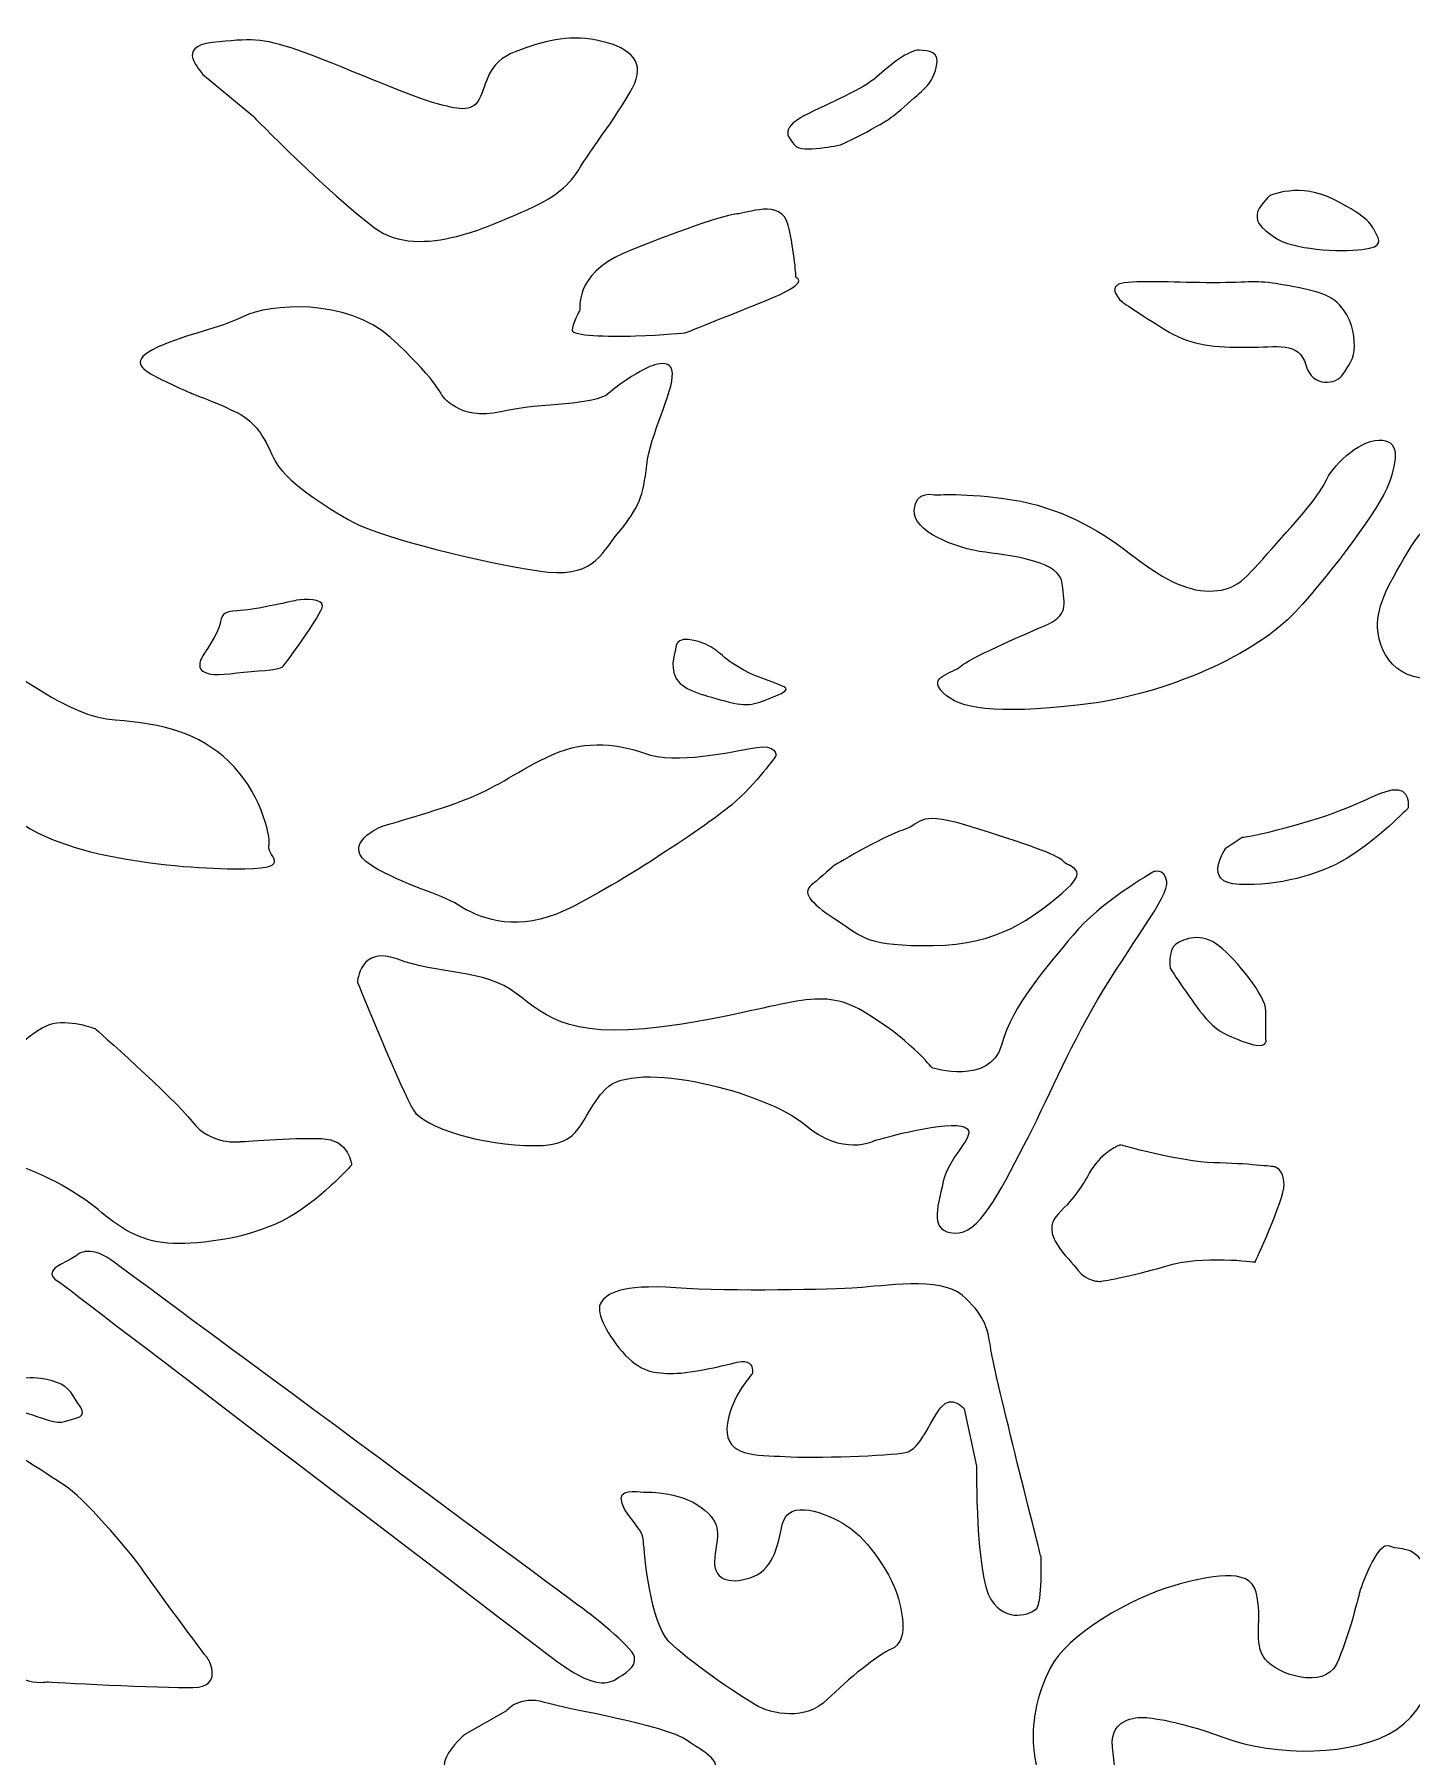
# Model space of a CAD drawing. Header units: centimetres. Extents: x -8.7 to 7.6, y -8.2 to 11.4.
# Drawn here: x -6.133 to -3.718, y -1.76 to 1.261 of the extents above; entities that cross this region are included whole.
import ezdxf

# ---------------------------------------------------------------- set-up
doc = ezdxf.new("R2010")
doc.units = ezdxf.units.CM
doc.header["$MEASUREMENT"] = 0
doc.layers.add('layer 1', color=7, linetype='Continuous')

msp = doc.modelspace()

# ---------------------------------------------------------------- linework, layer by layer
at = {"layer": 'layer 1', "color": 242, "lineweight": 9}
for points, knots in [([(-8.67526, 11.40766), (-8.67526, 11.40766), (-1.10707, 11.40766), (-1.10707, 11.40766), (-1.10707, 11.40766), (-1.10707, 11.40766), (-1.10707, -8.21043), (-1.10707, -8.21043), (-1.10707, -8.21043), (-1.10707, -8.21043), (-8.67526, -8.21043), (-8.67526, -8.21043), (-8.67526, -8.21043), (-8.67526, -8.21043), (-8.67526, 11.40766), (-8.67526, 11.40766)], [0, 0, 0, 0, 0.2, 0.2, 0.2, 0.2, 0.4, 0.4, 0.4, 0.4, 0.6, 0.6, 0.6, 0.6, 1, 1, 1, 1]), ([(-5.83782, 1.19087), (-5.83976, 1.19721), (-5.88729, 1.2394), (-5.82035, 1.24644), (-5.82035, 1.24644), (-5.75342, 1.25347), (-5.73596, 1.25558), (-5.67096, 1.23308), (-5.67096, 1.23308), (-5.60597, 1.21057), (-5.4653, 1.14868), (-5.42844, 1.13954), (-5.42844, 1.13954), (-5.39158, 1.1304), (-5.36636, 1.12196), (-5.35278, 1.14728), (-5.35278, 1.14728), (-5.33921, 1.17259), (-5.34017, 1.21127), (-5.28972, 1.23026), (-5.28972, 1.23026), (-5.23928, 1.24925), (-5.19951, 1.2605), (-5.14712, 1.25066), (-5.14712, 1.25066), (-5.09473, 1.24081), (-5.06176, 1.2169), (-5.08018, 1.17541), (-5.08018, 1.17541), (-5.09862, 1.13391), (-5.16555, 1.0467), (-5.17622, 1.02702), (-5.17622, 1.02702), (-5.18689, 1.00732), (-5.21212, 0.97708), (-5.26741, 0.95387), (-5.26741, 0.95387), (-5.32271, 0.93066), (-5.4556, 0.86174), (-5.53612, 0.92152), (-5.53612, 0.92152), (-5.61664, 0.9813), (-5.74954, 1.11774), (-5.74954, 1.11774), (-5.74954, 1.11774), (-5.74954, 1.11774), (-5.83782, 1.19087), (-5.83782, 1.19087)], [0, 0, 0, 0, 0.0769231, 0.0769231, 0.0769231, 0.0769231, 0.1538462, 0.1538462, 0.1538462, 0.1538462, 0.2307692, 0.2307692, 0.2307692, 0.2307692, 0.3076923, 0.3076923, 0.3076923, 0.3076923, 0.3846154, 0.3846154, 0.3846154, 0.3846154, 0.4615385, 0.4615385, 0.4615385, 0.4615385, 0.5384615, 0.5384615, 0.5384615, 0.5384615, 0.6153846, 0.6153846, 0.6153846, 0.6153846, 0.6923077, 0.6923077, 0.6923077, 0.6923077, 0.7692308, 0.7692308, 0.7692308, 0.7692308, 0.8461538, 0.8461538, 0.8461538, 0.8461538, 1, 1, 1, 1]), ([(-4.71931, 1.06709), (-4.71931, 1.06709), (-4.7882, 1.05233), (-4.79886, 1.06569), (-4.79886, 1.06569), (-4.80953, 1.07905), (-4.82797, 1.09453), (-4.78334, 1.11774), (-4.78334, 1.11774), (-4.73872, 1.14095), (-4.67954, 1.16486), (-4.65627, 1.18596), (-4.65627, 1.18596), (-4.63298, 1.20705), (-4.59806, 1.23449), (-4.58157, 1.23308), (-4.58157, 1.23308), (-4.56508, 1.23167), (-4.54373, 1.23237), (-4.55149, 1.20283), (-4.55149, 1.20283), (-4.55925, 1.1733), (-4.56895, 1.16837), (-4.60194, 1.13884), (-4.60194, 1.13884), (-4.63492, 1.1093), (-4.64171, 1.10789), (-4.66499, 1.09453), (-4.66499, 1.09453), (-4.68828, 1.08117), (-4.71931, 1.06709), (-4.71931, 1.06709)], [0, 0, 0, 0, 0.1111111, 0.1111111, 0.1111111, 0.1111111, 0.2222222, 0.2222222, 0.2222222, 0.2222222, 0.3333333, 0.3333333, 0.3333333, 0.3333333, 0.4444444, 0.4444444, 0.4444444, 0.4444444, 0.5555556, 0.5555556, 0.5555556, 0.5555556, 0.6666667, 0.6666667, 0.6666667, 0.6666667, 0.7777778, 0.7777778, 0.7777778, 0.7777778, 1, 1, 1, 1]), ([(-3.96654, 0.97778), (-3.96654, 0.97778), (-3.91415, 1.00239), (-3.85304, 0.97075), (-3.85304, 0.97075), (-3.79193, 0.9391), (-3.78708, 0.92574), (-3.78126, 0.91308), (-3.78126, 0.91308), (-3.77544, 0.90042), (-3.76477, 0.88846), (-3.80454, 0.88354), (-3.80454, 0.88354), (-3.84431, 0.87861), (-3.92773, 0.88354), (-3.95684, 0.90394), (-3.95684, 0.90394), (-3.98595, 0.92433), (-3.98886, 0.92996), (-3.98886, 0.94402), (-3.98886, 0.94402), (-3.98886, 0.95809), (-3.96654, 0.97778), (-3.96654, 0.97778)], [0, 0, 0, 0, 0.1428571, 0.1428571, 0.1428571, 0.1428571, 0.2857143, 0.2857143, 0.2857143, 0.2857143, 0.4285714, 0.4285714, 0.4285714, 0.4285714, 0.5714286, 0.5714286, 0.5714286, 0.5714286, 0.7142857, 0.7142857, 0.7142857, 0.7142857, 1, 1, 1, 1]), ([(-5.17633, 0.7773), (-5.17633, 0.7773), (-5.18611, 0.83961), (-5.10015, 0.87644), (-5.10015, 0.87644), (-5.01418, 0.91327), (-4.9165, 0.94584), (-4.90087, 0.94584), (-4.90087, 0.94584), (-4.88524, 0.94584), (-4.82272, 0.97417), (-4.811, 0.92602), (-4.811, 0.92602), (-4.79928, 0.87785), (-4.79733, 0.83395), (-4.79733, 0.83395), (-4.79733, 0.83395), (-4.79733, 0.83395), (-4.77193, 0.82686), (-4.8364, 0.79995), (-4.8364, 0.79995), (-4.90087, 0.77304), (-4.99074, 0.73764), (-4.99074, 0.73764), (-4.99074, 0.73764), (-4.99074, 0.73764), (-5.02981, 0.73339), (-5.07865, 0.73197), (-5.07865, 0.73197), (-5.1275, 0.73055), (-5.19001, 0.73197), (-5.19001, 0.74189), (-5.19001, 0.74189), (-5.19001, 0.7518), (-5.17633, 0.7773), (-5.17633, 0.7773)], [0, 0, 0, 0, 0.1, 0.1, 0.1, 0.1, 0.2, 0.2, 0.2, 0.2, 0.3, 0.3, 0.3, 0.3, 0.4, 0.4, 0.4, 0.4, 0.5, 0.5, 0.5, 0.5, 0.6, 0.6, 0.6, 0.6, 0.7, 0.7, 0.7, 0.7, 0.8, 0.8, 0.8, 0.8, 1, 1, 1, 1]), ([(-4.22555, 0.79141), (-4.22555, 0.79141), (-4.25756, 0.82095), (-4.22167, 0.82517), (-4.22167, 0.82517), (-4.18577, 0.82939), (-4.13146, 0.82517), (-4.06549, 0.82517), (-4.06549, 0.82517), (-3.99952, 0.82517), (-3.9908, 0.83009), (-3.94811, 0.82235), (-3.94811, 0.82235), (-3.90542, 0.81462), (-3.86468, 0.80899), (-3.84431, 0.78649), (-3.84431, 0.78649), (-3.82393, 0.76398), (-3.81812, 0.73655), (-3.81812, 0.71405), (-3.81812, 0.71405), (-3.81812, 0.69154), (-3.82782, 0.681), (-3.83849, 0.66412), (-3.83849, 0.66412), (-3.84916, 0.64724), (-3.89185, 0.6395), (-3.90348, 0.681), (-3.90348, 0.681), (-3.91512, 0.72249), (-3.95296, 0.71194), (-4.00727, 0.71194), (-4.00727, 0.71194), (-4.06161, 0.71194), (-4.10332, 0.71475), (-4.1431, 0.73866), (-4.1431, 0.73866), (-4.18286, 0.76257), (-4.22555, 0.79141), (-4.22555, 0.79141)], [0, 0, 0, 0, 0.0909091, 0.0909091, 0.0909091, 0.0909091, 0.1818182, 0.1818182, 0.1818182, 0.1818182, 0.2727273, 0.2727273, 0.2727273, 0.2727273, 0.3636364, 0.3636364, 0.3636364, 0.3636364, 0.4545455, 0.4545455, 0.4545455, 0.4545455, 0.5454545, 0.5454545, 0.5454545, 0.5454545, 0.6363636, 0.6363636, 0.6363636, 0.6363636, 0.7272727, 0.7272727, 0.7272727, 0.7272727, 0.8181818, 0.8181818, 0.8181818, 0.8181818, 1, 1, 1, 1]), ([(-5.85424, 0.62999), (-5.85424, 0.62999), (-5.91285, 0.65549), (-5.92653, 0.66399), (-5.92653, 0.66399), (-5.9402, 0.67249), (-5.9695, 0.68807), (-5.91676, 0.71215), (-5.91676, 0.71215), (-5.86401, 0.73622), (-5.81126, 0.7433), (-5.76633, 0.76597), (-5.76633, 0.76597), (-5.72139, 0.78862), (-5.58464, 0.79854), (-5.50845, 0.72915), (-5.50845, 0.72915), (-5.43226, 0.65974), (-5.41858, 0.62858), (-5.41858, 0.62858), (-5.41858, 0.62858), (-5.41858, 0.62858), (-5.38928, 0.58184), (-5.31504, 0.59884), (-5.31504, 0.59884), (-5.2408, 0.61584), (-5.15094, 0.60875), (-5.12554, 0.63141), (-5.12554, 0.63141), (-5.10015, 0.65407), (-5.06498, 0.67249), (-5.06498, 0.67249), (-5.06498, 0.67249), (-5.06498, 0.67249), (-5.01613, 0.70081), (-5.01418, 0.66683), (-5.01418, 0.66683), (-5.01223, 0.63283), (-5.05326, 0.55917), (-5.05912, 0.50536), (-5.05912, 0.50536), (-5.06498, 0.45153), (-5.07279, 0.43029), (-5.10795, 0.3878), (-5.10795, 0.3878), (-5.14312, 0.34531), (-5.15288, 0.30565), (-5.24862, 0.31982), (-5.24862, 0.31982), (-5.34434, 0.33398), (-5.52408, 0.37788), (-5.57291, 0.4048), (-5.57291, 0.4048), (-5.62175, 0.43171), (-5.69599, 0.47844), (-5.71357, 0.51811), (-5.71357, 0.51811), (-5.73116, 0.55776), (-5.74679, 0.58042), (-5.77218, 0.59459), (-5.77218, 0.59459), (-5.79758, 0.60875), (-5.85424, 0.62999), (-5.85424, 0.62999)], [0, 0, 0, 0, 0.0588235, 0.0588235, 0.0588235, 0.0588235, 0.1176471, 0.1176471, 0.1176471, 0.1176471, 0.1764706, 0.1764706, 0.1764706, 0.1764706, 0.2352941, 0.2352941, 0.2352941, 0.2352941, 0.2941176, 0.2941176, 0.2941176, 0.2941176, 0.3529412, 0.3529412, 0.3529412, 0.3529412, 0.4117647, 0.4117647, 0.4117647, 0.4117647, 0.4705882, 0.4705882, 0.4705882, 0.4705882, 0.5294118, 0.5294118, 0.5294118, 0.5294118, 0.5882353, 0.5882353, 0.5882353, 0.5882353, 0.6470588, 0.6470588, 0.6470588, 0.6470588, 0.7058824, 0.7058824, 0.7058824, 0.7058824, 0.7647059, 0.7647059, 0.7647059, 0.7647059, 0.8235294, 0.8235294, 0.8235294, 0.8235294, 0.8823529, 0.8823529, 0.8823529, 0.8823529, 1, 1, 1, 1]), ([(-4.55312, 0.45295), (-4.55312, 0.45295), (-4.58829, 0.46287), (-4.59025, 0.42604), (-4.59025, 0.42604), (-4.5922, 0.38922), (-4.51991, 0.35948), (-4.46521, 0.35239), (-4.46521, 0.35239), (-4.41051, 0.34531), (-4.33432, 0.3354), (-4.33041, 0.29716), (-4.33041, 0.29716), (-4.3265, 0.25892), (-4.31869, 0.24192), (-4.36168, 0.2235), (-4.36168, 0.2235), (-4.40465, 0.20509), (-4.49451, 0.16543), (-4.50819, 0.15269), (-4.50819, 0.15269), (-4.52187, 0.13994), (-4.56875, 0.13427), (-4.53945, 0.10595), (-4.53945, 0.10595), (-4.51015, 0.07762), (-4.45154, 0.0677), (-4.29915, 0.0847), (-4.29915, 0.0847), (-4.14677, 0.10169), (-3.98853, 0.17535), (-3.92211, 0.24759), (-3.92211, 0.24759), (-3.85568, 0.31982), (-3.77364, 0.43029), (-3.75799, 0.47278), (-3.75799, 0.47278), (-3.74237, 0.51527), (-3.73847, 0.55068), (-3.77558, 0.54926), (-3.77558, 0.54926), (-3.8127, 0.54785), (-3.85763, 0.50252), (-3.86935, 0.47562), (-3.86935, 0.47562), (-3.88107, 0.4487), (-3.92601, 0.40055), (-3.97095, 0.34956), (-3.97095, 0.34956), (-4.01588, 0.29857), (-4.02956, 0.28441), (-4.07253, 0.28441), (-4.07253, 0.28441), (-4.11552, 0.28441), (-4.15654, 0.30707), (-4.21321, 0.35098), (-4.21321, 0.35098), (-4.26985, 0.39488), (-4.33627, 0.43171), (-4.41832, 0.44445), (-4.41832, 0.44445), (-4.50038, 0.4572), (-4.55312, 0.45295), (-4.55312, 0.45295)], [0, 0, 0, 0, 0.0588235, 0.0588235, 0.0588235, 0.0588235, 0.1176471, 0.1176471, 0.1176471, 0.1176471, 0.1764706, 0.1764706, 0.1764706, 0.1764706, 0.2352941, 0.2352941, 0.2352941, 0.2352941, 0.2941176, 0.2941176, 0.2941176, 0.2941176, 0.3529412, 0.3529412, 0.3529412, 0.3529412, 0.4117647, 0.4117647, 0.4117647, 0.4117647, 0.4705882, 0.4705882, 0.4705882, 0.4705882, 0.5294118, 0.5294118, 0.5294118, 0.5294118, 0.5882353, 0.5882353, 0.5882353, 0.5882353, 0.6470588, 0.6470588, 0.6470588, 0.6470588, 0.7058824, 0.7058824, 0.7058824, 0.7058824, 0.7647059, 0.7647059, 0.7647059, 0.7647059, 0.8235294, 0.8235294, 0.8235294, 0.8235294, 0.8823529, 0.8823529, 0.8823529, 0.8823529, 1, 1, 1, 1]), ([(-3.62124, 0.44021), (-3.62124, 0.44021), (-3.68181, 0.42321), (-3.71893, 0.3623), (-3.71893, 0.3623), (-3.75605, 0.30141), (-3.77948, 0.25892), (-3.77754, 0.22068), (-3.77754, 0.22068), (-3.77479, 0.16687), (-3.73555, 0.11246), (-3.64274, 0.13569), (-3.64274, 0.13569), (-3.5998, 0.14643), (-3.53724, 0.15977), (-3.53724, 0.15977), (-3.53724, 0.15977), (-3.53724, 0.15977), (-3.50403, 0.17251), (-3.52357, 0.20509), (-3.52357, 0.20509), (-3.5431, 0.23767), (-3.5724, 0.26883), (-3.5724, 0.27591), (-3.5724, 0.27591), (-3.5724, 0.28299), (-3.58804, 0.29716), (-3.5646, 0.29574), (-3.5646, 0.29574), (-3.54115, 0.29432), (-3.48644, 0.25324), (-3.463, 0.249), (-3.463, 0.249), (-3.43955, 0.24475), (-3.4122, 0.25183), (-3.42002, 0.29432), (-3.42002, 0.29432), (-3.42784, 0.33681), (-3.47277, 0.35664), (-3.49621, 0.38073), (-3.49621, 0.38073), (-3.51966, 0.4048), (-3.51966, 0.42321), (-3.55482, 0.43454), (-3.55482, 0.43454), (-3.58999, 0.44587), (-3.62124, 0.44021), (-3.62124, 0.44021)], [0, 0, 0, 0, 0.0769231, 0.0769231, 0.0769231, 0.0769231, 0.1538462, 0.1538462, 0.1538462, 0.1538462, 0.2307692, 0.2307692, 0.2307692, 0.2307692, 0.3076923, 0.3076923, 0.3076923, 0.3076923, 0.3846154, 0.3846154, 0.3846154, 0.3846154, 0.4615385, 0.4615385, 0.4615385, 0.4615385, 0.5384615, 0.5384615, 0.5384615, 0.5384615, 0.6153846, 0.6153846, 0.6153846, 0.6153846, 0.6923077, 0.6923077, 0.6923077, 0.6923077, 0.7692308, 0.7692308, 0.7692308, 0.7692308, 0.8461538, 0.8461538, 0.8461538, 0.8461538, 1, 1, 1, 1]), ([(-5.83296, 0.17744), (-5.83103, 0.18095), (-5.81162, 0.20978), (-5.80774, 0.22526), (-5.80774, 0.22526), (-5.80386, 0.24073), (-5.80386, 0.24917), (-5.7767, 0.24988), (-5.7767, 0.24988), (-5.74954, 0.25058), (-5.68745, 0.26535), (-5.6729, 0.26816), (-5.6729, 0.26816), (-5.65835, 0.27098), (-5.6273, 0.27098), (-5.6273, 0.25831), (-5.6273, 0.25831), (-5.6273, 0.24566), (-5.69716, 0.15142), (-5.69716, 0.15142), (-5.69716, 0.15142), (-5.69716, 0.15142), (-5.70491, 0.1465), (-5.73984, 0.14438), (-5.73984, 0.14438), (-5.77477, 0.14228), (-5.80871, 0.13524), (-5.82424, 0.13876), (-5.82424, 0.13876), (-5.83976, 0.14228), (-5.84364, 0.14791), (-5.84267, 0.15704), (-5.84267, 0.15704), (-5.84169, 0.16619), (-5.83296, 0.17744), (-5.83296, 0.17744)], [0, 0, 0, 0, 0.1, 0.1, 0.1, 0.1, 0.2, 0.2, 0.2, 0.2, 0.3, 0.3, 0.3, 0.3, 0.4, 0.4, 0.4, 0.4, 0.5, 0.5, 0.5, 0.5, 0.6, 0.6, 0.6, 0.6, 0.7, 0.7, 0.7, 0.7, 0.8, 0.8, 0.8, 0.8, 1, 1, 1, 1]), ([(-6.28404, 0.12152), (-6.28404, 0.12152), (-6.28794, 0.20651), (-6.22738, 0.17535), (-6.22738, 0.17535), (-6.16681, 0.14419), (-6.075, 0.06345), (-5.991, 0.05779), (-5.991, 0.05779), (-5.90698, 0.05213), (-5.84447, 0.03513), (-5.79173, -0.01444), (-5.79173, -0.01444), (-5.73898, -0.06401), (-5.71749, -0.14333), (-5.72139, -0.16316), (-5.72139, -0.16316), (-5.72529, -0.18299), (-5.6706, -0.20423), (-5.7839, -0.20282), (-5.7839, -0.20282), (-5.89722, -0.2014), (-6.12385, -0.18016), (-6.19221, -0.0895), (-6.19221, -0.0895), (-6.2606, 0.00114), (-6.2645, 0.02663), (-6.27036, 0.05779), (-6.27036, 0.05779), (-6.27622, 0.08895), (-6.28404, 0.12152), (-6.28404, 0.12152)], [0, 0, 0, 0, 0.1111111, 0.1111111, 0.1111111, 0.1111111, 0.2222222, 0.2222222, 0.2222222, 0.2222222, 0.3333333, 0.3333333, 0.3333333, 0.3333333, 0.4444444, 0.4444444, 0.4444444, 0.4444444, 0.5555556, 0.5555556, 0.5555556, 0.5555556, 0.6666667, 0.6666667, 0.6666667, 0.6666667, 0.7777778, 0.7777778, 0.7777778, 0.7777778, 1, 1, 1, 1]), ([(-5.0084, 0.18166), (-5.0084, 0.18166), (-5.01132, 0.20768), (-4.97348, 0.19713), (-4.97348, 0.19713), (-4.93564, 0.18658), (-4.93564, 0.17463), (-4.90363, 0.15423), (-4.90363, 0.15423), (-4.87163, 0.13384), (-4.84833, 0.12962), (-4.83378, 0.12258), (-4.83378, 0.12258), (-4.81923, 0.11555), (-4.79886, 0.11414), (-4.83378, 0.10008), (-4.83378, 0.10008), (-4.86872, 0.08601), (-4.87842, 0.07969), (-4.92207, 0.09164), (-4.92207, 0.09164), (-4.96572, 0.10359), (-4.99773, 0.11133), (-5.0084, 0.13313), (-5.0084, 0.13313), (-5.01907, 0.15493), (-5.0084, 0.18166), (-5.0084, 0.18166)], [0, 0, 0, 0, 0.125, 0.125, 0.125, 0.125, 0.25, 0.25, 0.25, 0.25, 0.375, 0.375, 0.375, 0.375, 0.5, 0.5, 0.5, 0.5, 0.625, 0.625, 0.625, 0.625, 0.75, 0.75, 0.75, 0.75, 1, 1, 1, 1]), ([(-5.52213, -0.12775), (-5.52213, -0.12775), (-5.60222, -0.16032), (-5.54166, -0.19715), (-5.54166, -0.19715), (-5.4811, -0.23398), (-5.42249, -0.24531), (-5.38928, -0.26655), (-5.38928, -0.26655), (-5.35606, -0.2878), (-5.2955, -0.31329), (-5.21735, -0.28213), (-5.21735, -0.28213), (-5.13922, -0.25097), (-4.95557, -0.12917), (-4.91063, -0.09092), (-4.91063, -0.09092), (-4.86571, -0.05268), (-4.8325, -0.00453), (-4.8325, -0.00453), (-4.8325, -0.00453), (-4.8325, -0.00453), (-4.83055, 0.01672), (-4.86961, 0.00964), (-4.86961, 0.00964), (-4.90869, 0.00256), (-5.00832, -0.02011), (-5.06301, -0.00027), (-5.06301, -0.00027), (-5.11772, 0.01955), (-5.17439, 0.02238), (-5.23493, -0.00736), (-5.23493, -0.00736), (-5.2955, -0.0371), (-5.32286, -0.06118), (-5.38342, -0.08384), (-5.38342, -0.08384), (-5.44397, -0.1065), (-5.52213, -0.12775), (-5.52213, -0.12775)], [0, 0, 0, 0, 0.0909091, 0.0909091, 0.0909091, 0.0909091, 0.1818182, 0.1818182, 0.1818182, 0.1818182, 0.2727273, 0.2727273, 0.2727273, 0.2727273, 0.3636364, 0.3636364, 0.3636364, 0.3636364, 0.4545455, 0.4545455, 0.4545455, 0.4545455, 0.5454545, 0.5454545, 0.5454545, 0.5454545, 0.6363636, 0.6363636, 0.6363636, 0.6363636, 0.7272727, 0.7272727, 0.7272727, 0.7272727, 0.8181818, 0.8181818, 0.8181818, 0.8181818, 1, 1, 1, 1]), ([(-4.04317, -0.16577), (-4.04317, -0.16577), (-4.0878, -0.22836), (-4.01989, -0.23047), (-4.01989, -0.23047), (-3.95199, -0.23258), (-3.88215, -0.21499), (-3.83073, -0.18405), (-3.83073, -0.18405), (-3.77932, -0.15311), (-3.72402, -0.09614), (-3.72402, -0.09614), (-3.72402, -0.09614), (-3.72402, -0.09614), (-3.71918, -0.05816), (-3.75215, -0.06449), (-3.75215, -0.06449), (-3.78513, -0.07082), (-3.81133, -0.09333), (-3.89864, -0.11935), (-3.89864, -0.11935), (-3.98595, -0.14537), (-4.01504, -0.14748), (-4.01504, -0.14748), (-4.01504, -0.14748), (-4.01504, -0.14748), (-4.04317, -0.16577), (-4.04317, -0.16577)], [0, 0, 0, 0, 0.125, 0.125, 0.125, 0.125, 0.25, 0.25, 0.25, 0.25, 0.375, 0.375, 0.375, 0.375, 0.5, 0.5, 0.5, 0.5, 0.625, 0.625, 0.625, 0.625, 0.75, 0.75, 0.75, 0.75, 1, 1, 1, 1]), ([(-4.73286, -0.19857), (-4.73286, -0.19857), (-4.64886, -0.14758), (-4.60978, -0.13483), (-4.60978, -0.13483), (-4.5707, -0.12208), (-4.58829, -0.098), (-4.48084, -0.132), (-4.48084, -0.132), (-4.3734, -0.16599), (-4.33627, -0.18016), (-4.32846, -0.19007), (-4.32846, -0.19007), (-4.32064, -0.19998), (-4.27767, -0.2014), (-4.33041, -0.24531), (-4.33041, -0.24531), (-4.38316, -0.28922), (-4.44177, -0.33595), (-4.55703, -0.33736), (-4.55703, -0.33736), (-4.67229, -0.33878), (-4.68011, -0.3232), (-4.7231, -0.29487), (-4.7231, -0.29487), (-4.76606, -0.26655), (-4.78951, -0.24673), (-4.76998, -0.23114), (-4.76998, -0.23114), (-4.75044, -0.21556), (-4.73286, -0.19857), (-4.73286, -0.19857)], [0, 0, 0, 0, 0.1111111, 0.1111111, 0.1111111, 0.1111111, 0.2222222, 0.2222222, 0.2222222, 0.2222222, 0.3333333, 0.3333333, 0.3333333, 0.3333333, 0.4444444, 0.4444444, 0.4444444, 0.4444444, 0.5555556, 0.5555556, 0.5555556, 0.5555556, 0.6666667, 0.6666667, 0.6666667, 0.6666667, 0.7777778, 0.7777778, 0.7777778, 0.7777778, 1, 1, 1, 1]), ([(-4.1705, -0.20811), (-4.1705, -0.20811), (-4.15135, -0.20047), (-4.14697, -0.22516), (-4.14697, -0.22516), (-4.1426, -0.24986), (-4.21362, -0.33887), (-4.26851, -0.43266), (-4.26851, -0.43266), (-4.32341, -0.52647), (-4.35477, -0.60606), (-4.39791, -0.68848), (-4.39791, -0.68848), (-4.44103, -0.77091), (-4.47632, -0.84482), (-4.51945, -0.84198), (-4.51945, -0.84198), (-4.56257, -0.83913), (-4.55081, -0.80219), (-4.53905, -0.75102), (-4.53905, -0.75102), (-4.52728, -0.69986), (-4.46848, -0.6629), (-4.50768, -0.65437), (-4.50768, -0.65437), (-4.54689, -0.64585), (-4.66059, -0.67996), (-4.66059, -0.67996), (-4.66059, -0.67996), (-4.66059, -0.67996), (-4.71548, -0.70838), (-4.78213, -0.65153), (-4.78213, -0.65153), (-4.84878, -0.59469), (-5.0801, -0.53499), (-5.13108, -0.589), (-5.13108, -0.589), (-5.18205, -0.64301), (-5.16635, -0.68848), (-5.25655, -0.68848), (-5.25655, -0.68848), (-5.34671, -0.68848), (-5.44865, -0.65722), (-5.46826, -0.62595), (-5.46826, -0.62595), (-5.48785, -0.59469), (-5.56628, -0.4014), (-5.56628, -0.4014), (-5.56628, -0.4014), (-5.56628, -0.4014), (-5.56234, -0.33602), (-5.4957, -0.36161), (-5.4957, -0.36161), (-5.42905, -0.38718), (-5.3428, -0.37866), (-5.2879, -0.42129), (-5.2879, -0.42129), (-5.23301, -0.46393), (-5.18988, -0.50657), (-4.99777, -0.4753), (-4.99777, -0.4753), (-4.80565, -0.44403), (-4.7586, -0.40709), (-4.68019, -0.45256), (-4.68019, -0.45256), (-4.60177, -0.49804), (-4.55865, -0.55205), (-4.55865, -0.55205), (-4.55865, -0.55205), (-4.55865, -0.55205), (-4.45671, -0.58331), (-4.43711, -0.51225), (-4.43711, -0.51225), (-4.4175, -0.44119), (-4.3587, -0.37581), (-4.31165, -0.31897), (-4.31165, -0.31897), (-4.2646, -0.26211), (-4.1705, -0.20811), (-4.1705, -0.20811)], [0, 0, 0, 0, 0.047619, 0.047619, 0.047619, 0.047619, 0.0952381, 0.0952381, 0.0952381, 0.0952381, 0.1428571, 0.1428571, 0.1428571, 0.1428571, 0.1904762, 0.1904762, 0.1904762, 0.1904762, 0.2380952, 0.2380952, 0.2380952, 0.2380952, 0.2857143, 0.2857143, 0.2857143, 0.2857143, 0.3333333, 0.3333333, 0.3333333, 0.3333333, 0.3809524, 0.3809524, 0.3809524, 0.3809524, 0.4285714, 0.4285714, 0.4285714, 0.4285714, 0.4761905, 0.4761905, 0.4761905, 0.4761905, 0.5238095, 0.5238095, 0.5238095, 0.5238095, 0.5714286, 0.5714286, 0.5714286, 0.5714286, 0.6190476, 0.6190476, 0.6190476, 0.6190476, 0.6666667, 0.6666667, 0.6666667, 0.6666667, 0.7142857, 0.7142857, 0.7142857, 0.7142857, 0.7619048, 0.7619048, 0.7619048, 0.7619048, 0.8095238, 0.8095238, 0.8095238, 0.8095238, 0.8571429, 0.8571429, 0.8571429, 0.8571429, 0.9047619, 0.9047619, 0.9047619, 0.9047619, 1, 1, 1, 1]), ([(-4.14116, -0.37745), (-4.14116, -0.37745), (-4.14601, -0.3451), (-4.13146, -0.33526), (-4.13146, -0.33526), (-4.11691, -0.32541), (-4.08682, -0.31346), (-4.05579, -0.33807), (-4.05579, -0.33807), (-4.02475, -0.36269), (-3.97333, -0.42669), (-3.97333, -0.452), (-3.97333, -0.452), (-3.97333, -0.47733), (-3.97333, -0.50335), (-3.97333, -0.50335), (-3.97333, -0.50335), (-3.97333, -0.50335), (-3.96848, -0.52163), (-4.00825, -0.50756), (-4.00825, -0.50756), (-4.04802, -0.4935), (-4.06161, -0.48506), (-4.08101, -0.46255), (-4.08101, -0.46255), (-4.10041, -0.44005), (-4.14116, -0.37745), (-4.14116, -0.37745)], [0, 0, 0, 0, 0.125, 0.125, 0.125, 0.125, 0.25, 0.25, 0.25, 0.25, 0.375, 0.375, 0.375, 0.375, 0.5, 0.5, 0.5, 0.5, 0.625, 0.625, 0.625, 0.625, 0.75, 0.75, 0.75, 0.75, 1, 1, 1, 1]), ([(-6.18636, -0.53708), (-6.18636, -0.53708), (-6.22933, -0.60081), (-6.22543, -0.64613), (-6.22543, -0.64613), (-6.22152, -0.69146), (-6.22347, -0.69995), (-6.159, -0.72404), (-6.159, -0.72404), (-6.09454, -0.74811), (-6.0496, -0.77643), (-6.01444, -0.80618), (-6.01444, -0.80618), (-5.97927, -0.83592), (-5.9402, -0.85858), (-5.8894, -0.86), (-5.8894, -0.86), (-5.83862, -0.86142), (-5.76046, -0.85151), (-5.69794, -0.82034), (-5.69794, -0.82034), (-5.63543, -0.78918), (-5.57682, -0.72261), (-5.57682, -0.72261), (-5.57682, -0.72261), (-5.57682, -0.72261), (-5.57879, -0.67729), (-5.62958, -0.67587), (-5.62958, -0.67587), (-5.68036, -0.67446), (-5.77218, -0.68154), (-5.77218, -0.68154), (-5.77218, -0.68154), (-5.77218, -0.68154), (-5.82298, -0.68862), (-5.8562, -0.64613), (-5.8562, -0.64613), (-5.8894, -0.60365), (-6.02616, -0.48325), (-6.02616, -0.48325), (-6.02616, -0.48325), (-6.02616, -0.48325), (-6.07304, -0.46484), (-6.10626, -0.47617), (-6.10626, -0.47617), (-6.13947, -0.4875), (-6.18636, -0.53708), (-6.18636, -0.53708)], [0, 0, 0, 0, 0.0769231, 0.0769231, 0.0769231, 0.0769231, 0.1538462, 0.1538462, 0.1538462, 0.1538462, 0.2307692, 0.2307692, 0.2307692, 0.2307692, 0.3076923, 0.3076923, 0.3076923, 0.3076923, 0.3846154, 0.3846154, 0.3846154, 0.3846154, 0.4615385, 0.4615385, 0.4615385, 0.4615385, 0.5384615, 0.5384615, 0.5384615, 0.5384615, 0.6153846, 0.6153846, 0.6153846, 0.6153846, 0.6923077, 0.6923077, 0.6923077, 0.6923077, 0.7692308, 0.7692308, 0.7692308, 0.7692308, 0.8461538, 0.8461538, 0.8461538, 0.8461538, 1, 1, 1, 1]), ([(-4.22883, -0.6872), (-4.22883, -0.6872), (-4.12333, -0.71695), (-4.06472, -0.71836), (-4.06472, -0.71836), (-4.00611, -0.71978), (-3.95923, -0.72545), (-3.95923, -0.72545), (-3.95923, -0.72545), (-3.95923, -0.72545), (-3.94164, -0.72828), (-3.94164, -0.7566), (-3.94164, -0.7566), (-3.94164, -0.78493), (-3.99244, -0.89257), (-3.99244, -0.89257), (-3.99244, -0.89257), (-3.99244, -0.89257), (-4.08425, -0.87983), (-4.14872, -0.89966), (-4.14872, -0.89966), (-4.21321, -0.91948), (-4.26399, -0.92657), (-4.26399, -0.92657), (-4.26399, -0.92657), (-4.26399, -0.92657), (-4.28743, -0.92798), (-4.30306, -0.90674), (-4.30306, -0.90674), (-4.31869, -0.8855), (-4.37143, -0.84301), (-4.33822, -0.80901), (-4.33822, -0.80901), (-4.30502, -0.77502), (-4.29915, -0.76369), (-4.27961, -0.73111), (-4.27961, -0.73111), (-4.26009, -0.69854), (-4.22883, -0.6872), (-4.22883, -0.6872)], [0, 0, 0, 0, 0.0909091, 0.0909091, 0.0909091, 0.0909091, 0.1818182, 0.1818182, 0.1818182, 0.1818182, 0.2727273, 0.2727273, 0.2727273, 0.2727273, 0.3636364, 0.3636364, 0.3636364, 0.3636364, 0.4545455, 0.4545455, 0.4545455, 0.4545455, 0.5454545, 0.5454545, 0.5454545, 0.5454545, 0.6363636, 0.6363636, 0.6363636, 0.6363636, 0.7272727, 0.7272727, 0.7272727, 0.7272727, 0.8181818, 0.8181818, 0.8181818, 0.8181818, 1, 1, 1, 1]), ([(-6.08868, -0.92798), (-6.08868, -0.92798), (-6.11992, -0.91383), (-6.08672, -0.89683), (-6.08672, -0.89683), (-6.05351, -0.87983), (-6.05898, -0.88101), (-6.05898, -0.88101), (-6.05898, -0.88101), (-6.05898, -0.88101), (-6.03766, -0.86062), (-5.99885, -0.88875), (-5.99885, -0.88875), (-5.96005, -0.91688), (-5.16244, -1.50711), (-5.16244, -1.50711), (-5.16244, -1.50711), (-5.16244, -1.50711), (-5.08451, -1.56676), (-5.0806, -1.58517), (-5.0806, -1.58517), (-5.0767, -1.60358), (-5.09818, -1.61491), (-5.11382, -1.62482), (-5.11382, -1.62482), (-5.12944, -1.63474), (-5.15874, -1.63616), (-5.21541, -1.59367), (-5.21541, -1.59367), (-5.27206, -1.55117), (-6.08868, -0.92798), (-6.08868, -0.92798)], [0, 0, 0, 0, 0.1111111, 0.1111111, 0.1111111, 0.1111111, 0.2222222, 0.2222222, 0.2222222, 0.2222222, 0.3333333, 0.3333333, 0.3333333, 0.3333333, 0.4444444, 0.4444444, 0.4444444, 0.4444444, 0.5555556, 0.5555556, 0.5555556, 0.5555556, 0.6666667, 0.6666667, 0.6666667, 0.6666667, 0.7777778, 0.7777778, 0.7777778, 0.7777778, 1, 1, 1, 1]), ([(-4.91063, -1.07103), (-4.91063, -1.07103), (-4.98097, -1.08803), (-5.01223, -1.08803), (-5.01223, -1.08803), (-5.04349, -1.08803), (-5.07084, -1.08661), (-5.1021, -1.04979), (-5.1021, -1.04979), (-5.13336, -1.01297), (-5.14898, -0.97756), (-5.13922, -0.96339), (-5.13922, -0.96339), (-5.12944, -0.94923), (-5.106, -0.93082), (-5.00832, -0.9379), (-5.00832, -0.9379), (-4.91063, -0.94498), (-4.73286, -0.94073), (-4.68987, -0.9379), (-4.68987, -0.9379), (-4.6469, -0.93507), (-4.54336, -0.91807), (-4.50623, -0.95065), (-4.50623, -0.95065), (-4.46912, -0.98322), (-4.46131, -1.00446), (-4.45545, -1.04696), (-4.45545, -1.04696), (-4.44959, -1.08945), (-4.36753, -1.41095), (-4.36753, -1.41095), (-4.36753, -1.41095), (-4.36753, -1.41095), (-4.36558, -1.49027), (-4.37535, -1.50018), (-4.37535, -1.50018), (-4.38511, -1.51011), (-4.42809, -1.5271), (-4.45545, -1.48461), (-4.45545, -1.48461), (-4.48279, -1.44212), (-4.48084, -1.2509), (-4.48084, -1.2509), (-4.48084, -1.2509), (-4.48084, -1.2509), (-4.50233, -1.15035), (-4.50233, -1.15035), (-4.50233, -1.15035), (-4.50233, -1.15035), (-4.52382, -1.12344), (-4.54336, -1.14752), (-4.54336, -1.14752), (-4.56289, -1.1716), (-4.57852, -1.22117), (-4.60587, -1.22683), (-4.60587, -1.22683), (-4.63323, -1.23251), (-4.76606, -1.23675), (-4.81686, -1.23391), (-4.81686, -1.23391), (-4.86766, -1.23108), (-4.92041, -1.23391), (-4.91846, -1.18434), (-4.91846, -1.18434), (-4.9165, -1.13477), (-4.87352, -1.08803), (-4.87352, -1.08803), (-4.87352, -1.08803), (-4.87352, -1.08803), (-4.87163, -1.0716), (-4.88327, -1.06809), (-4.88327, -1.06809), (-4.8949, -1.06457), (-4.91063, -1.07103), (-4.91063, -1.07103)], [0, 0, 0, 0, 0.05, 0.05, 0.05, 0.05, 0.1, 0.1, 0.1, 0.1, 0.15, 0.15, 0.15, 0.15, 0.2, 0.2, 0.2, 0.2, 0.25, 0.25, 0.25, 0.25, 0.3, 0.3, 0.3, 0.3, 0.35, 0.35, 0.35, 0.35, 0.4, 0.4, 0.4, 0.4, 0.45, 0.45, 0.45, 0.45, 0.5, 0.5, 0.5, 0.5, 0.55, 0.55, 0.55, 0.55, 0.6, 0.6, 0.6, 0.6, 0.65, 0.65, 0.65, 0.65, 0.7, 0.7, 0.7, 0.7, 0.75, 0.75, 0.75, 0.75, 0.8, 0.8, 0.8, 0.8, 0.85, 0.85, 0.85, 0.85, 0.9, 0.9, 0.9, 0.9, 1, 1, 1, 1]), ([(-6.22294, -1.1356), (-6.22294, -1.1356), (-6.24622, -1.1131), (-6.22391, -1.10817), (-6.22391, -1.10817), (-6.20159, -1.10325), (-6.15292, -1.09247), (-6.12205, -1.09692), (-6.12205, -1.09692), (-6.09116, -1.10137), (-6.07529, -1.10933), (-6.06481, -1.12716), (-6.06481, -1.12716), (-6.05433, -1.14499), (-6.03668, -1.16092), (-6.05996, -1.16655), (-6.05996, -1.16655), (-6.08324, -1.17217), (-6.08421, -1.1792), (-6.12107, -1.16584), (-6.12107, -1.16584), (-6.15794, -1.15249), (-6.22294, -1.1356), (-6.22294, -1.1356)], [0, 0, 0, 0, 0.1428571, 0.1428571, 0.1428571, 0.1428571, 0.2857143, 0.2857143, 0.2857143, 0.2857143, 0.4285714, 0.4285714, 0.4285714, 0.4285714, 0.5714286, 0.5714286, 0.5714286, 0.5714286, 0.7142857, 0.7142857, 0.7142857, 0.7142857, 1, 1, 1, 1]), ([(-6.30162, -1.20134), (-6.30162, -1.20134), (-6.30553, -1.15319), (-6.25277, -1.17868), (-6.25277, -1.17868), (-6.20003, -1.20417), (-6.1082, -1.26649), (-6.0789, -1.2849), (-6.0789, -1.2849), (-6.0496, -1.30331), (-5.9695, -1.39396), (-5.9402, -1.43645), (-5.9402, -1.43645), (-5.91089, -1.47894), (-5.82689, -1.59083), (-5.82689, -1.59083), (-5.82689, -1.59083), (-5.82689, -1.59083), (-5.80149, -1.63757), (-5.85424, -1.63899), (-5.85424, -1.63899), (-5.90698, -1.6404), (-6.11017, -1.62907), (-6.11017, -1.62907), (-6.11017, -1.62907), (-6.11017, -1.62907), (-6.18636, -1.64324), (-6.20589, -1.55543), (-6.20589, -1.55543), (-6.22543, -1.46762), (-6.27232, -1.35856), (-6.28208, -1.30048), (-6.28208, -1.30048), (-6.29185, -1.24241), (-6.30162, -1.20134), (-6.30162, -1.20134)], [0, 0, 0, 0, 0.1, 0.1, 0.1, 0.1, 0.2, 0.2, 0.2, 0.2, 0.3, 0.3, 0.3, 0.3, 0.4, 0.4, 0.4, 0.4, 0.5, 0.5, 0.5, 0.5, 0.6, 0.6, 0.6, 0.6, 0.7, 0.7, 0.7, 0.7, 0.8, 0.8, 0.8, 0.8, 1, 1, 1, 1]), ([(-5.06498, -1.29624), (-5.0767, -1.29624), (-5.11187, -1.28774), (-5.1021, -1.31606), (-5.1021, -1.31606), (-5.09232, -1.34439), (-5.06693, -1.35714), (-5.06498, -1.38121), (-5.06498, -1.38121), (-5.06301, -1.40529), (-5.05326, -1.52427), (-5.02004, -1.55826), (-5.02004, -1.55826), (-4.98682, -1.59225), (-4.90087, -1.65032), (-4.86961, -1.66873), (-4.86961, -1.66873), (-4.83835, -1.68714), (-4.77975, -1.69707), (-4.74262, -1.66023), (-4.74262, -1.66023), (-4.70552, -1.62341), (-4.65471, -1.58233), (-4.62931, -1.571), (-4.62931, -1.571), (-4.60392, -1.55967), (-4.60783, -1.52143), (-4.61759, -1.48319), (-4.61759, -1.48319), (-4.62736, -1.44495), (-4.67035, -1.3798), (-4.70746, -1.35572), (-4.70746, -1.35572), (-4.74458, -1.33164), (-4.811, -1.30757), (-4.82077, -1.35147), (-4.82077, -1.35147), (-4.83055, -1.39538), (-4.83835, -1.43362), (-4.87743, -1.44637), (-4.87743, -1.44637), (-4.9165, -1.45912), (-4.94385, -1.4492), (-4.93994, -1.41095), (-4.93994, -1.41095), (-4.93604, -1.37271), (-4.92391, -1.35302), (-4.96338, -1.32314), (-4.96338, -1.32314), (-5.00287, -1.29327), (-5.06498, -1.29624), (-5.06498, -1.29624)], [0, 0, 0, 0, 0.0714286, 0.0714286, 0.0714286, 0.0714286, 0.1428571, 0.1428571, 0.1428571, 0.1428571, 0.2142857, 0.2142857, 0.2142857, 0.2142857, 0.2857143, 0.2857143, 0.2857143, 0.2857143, 0.3571429, 0.3571429, 0.3571429, 0.3571429, 0.4285714, 0.4285714, 0.4285714, 0.4285714, 0.5, 0.5, 0.5, 0.5, 0.5714286, 0.5714286, 0.5714286, 0.5714286, 0.6428571, 0.6428571, 0.6428571, 0.6428571, 0.7142857, 0.7142857, 0.7142857, 0.7142857, 0.7857143, 0.7857143, 0.7857143, 0.7857143, 0.8571429, 0.8571429, 0.8571429, 0.8571429, 1, 1, 1, 1]), ([(-4.13505, -1.46053), (-4.07449, -1.44353), (-4.0022, -1.42654), (-3.99048, -1.47186), (-3.99048, -1.47186), (-3.97875, -1.51718), (-3.99634, -1.56251), (-3.97486, -1.58943), (-3.97486, -1.58943), (-3.95336, -1.61632), (-3.87131, -1.64324), (-3.84982, -1.59792), (-3.84982, -1.59792), (-3.82832, -1.55259), (-3.8088, -1.47044), (-3.8088, -1.47044), (-3.8088, -1.47044), (-3.8088, -1.47044), (-3.77949, -1.3798), (-3.75605, -1.39113), (-3.75605, -1.39113), (-3.7326, -1.40246), (-3.71112, -1.3798), (-3.6779, -1.4577), (-3.6779, -1.4577), (-3.64469, -1.5356), (-3.67245, -1.66518), (-3.74433, -1.71264), (-3.74433, -1.71264), (-3.81621, -1.7601), (-3.9579, -1.76044), (-4.04714, -1.72681), (-4.04714, -1.72681), (-4.13637, -1.69318), (-4.1878, -1.69139), (-4.1878, -1.69139), (-4.1878, -1.69139), (-4.1878, -1.69139), (-4.24836, -1.68714), (-4.24251, -1.7438), (-4.24251, -1.7438), (-4.23664, -1.80045), (-4.22883, -1.85569), (-4.22883, -1.85569), (-4.22883, -1.85569), (-4.22883, -1.85569), (-4.2503, -1.92792), (-4.30111, -1.88827), (-4.30111, -1.88827), (-4.3975, -1.813), (-4.39805, -1.69701), (-4.3519, -1.605), (-4.3519, -1.605), (-4.32238, -1.54613), (-4.20776, -1.48093), (-4.13505, -1.46053)], [0, 0, 0, 0, 0.0666667, 0.0666667, 0.0666667, 0.0666667, 0.1333333, 0.1333333, 0.1333333, 0.1333333, 0.2, 0.2, 0.2, 0.2, 0.2666667, 0.2666667, 0.2666667, 0.2666667, 0.3333333, 0.3333333, 0.3333333, 0.3333333, 0.4, 0.4, 0.4, 0.4, 0.4666667, 0.4666667, 0.4666667, 0.4666667, 0.5333333, 0.5333333, 0.5333333, 0.5333333, 0.6, 0.6, 0.6, 0.6, 0.6666667, 0.6666667, 0.6666667, 0.6666667, 0.7333333, 0.7333333, 0.7333333, 0.7333333, 0.8, 0.8, 0.8, 0.8, 0.8666667, 0.8666667, 0.8666667, 0.8666667, 1, 1, 1, 1]), ([(-5.37897, -1.72215), (-5.37897, -1.72215), (-5.30525, -1.67995), (-5.30525, -1.67995), (-5.30525, -1.67995), (-5.30525, -1.67995), (-5.28293, -1.65182), (-5.23831, -1.66518), (-5.23831, -1.66518), (-5.19368, -1.67854), (-5.02877, -1.70386), (-4.98803, -1.73199), (-4.98803, -1.73199), (-4.94729, -1.76012), (-4.92013, -1.76926), (-4.9502, -1.80584), (-4.9502, -1.80584), (-4.98026, -1.84241), (-5.04915, -1.89656), (-5.04915, -1.89656), (-5.04915, -1.89656), (-5.04915, -1.89656), (-5.05885, -1.91414), (-5.13257, -1.91203), (-5.13257, -1.91203), (-5.2063, -1.90992), (-5.2936, -1.87545), (-5.34113, -1.85015), (-5.34113, -1.85015), (-5.38866, -1.82482), (-5.4042, -1.80864), (-5.4042, -1.80864), (-5.4042, -1.80864), (-5.4042, -1.80864), (-5.42166, -1.78263), (-5.41098, -1.76152), (-5.41098, -1.76152), (-5.40031, -1.74043), (-5.37897, -1.72215), (-5.37897, -1.72215)], [0, 0, 0, 0, 0.0909091, 0.0909091, 0.0909091, 0.0909091, 0.1818182, 0.1818182, 0.1818182, 0.1818182, 0.2727273, 0.2727273, 0.2727273, 0.2727273, 0.3636364, 0.3636364, 0.3636364, 0.3636364, 0.4545455, 0.4545455, 0.4545455, 0.4545455, 0.5454545, 0.5454545, 0.5454545, 0.5454545, 0.6363636, 0.6363636, 0.6363636, 0.6363636, 0.7272727, 0.7272727, 0.7272727, 0.7272727, 0.8181818, 0.8181818, 0.8181818, 0.8181818, 1, 1, 1, 1])]:
    msp.add_open_spline(points, degree=3, knots=knots, dxfattribs=at)

doc.saveas('drawing.dxf')
